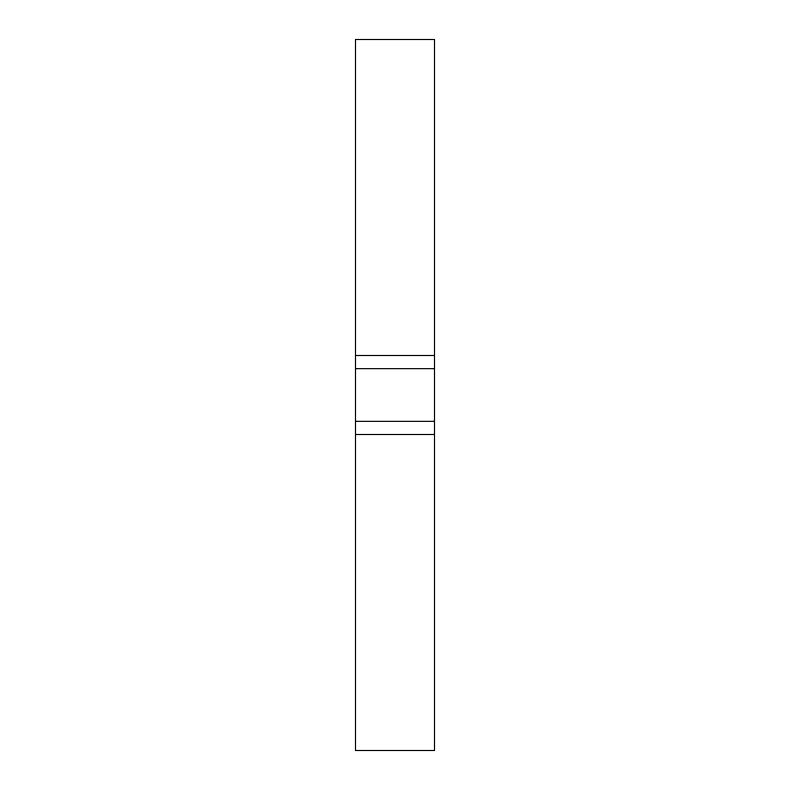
<?xml version="1.0" encoding="UTF-8"?>
<svg xmlns="http://www.w3.org/2000/svg" width="790" height="790" viewBox="0 0 790 790"><rect width="100%" height="100%" fill="white"/><g stroke="black" fill="none" stroke-linecap="round" stroke-linejoin="round"><path stroke-width="1.19" d="M355.5 355.5L434.5 355.5M355.5 368.663L434.5 368.663M355.5 421.337L434.5 421.337M355.5 434.5L434.5 434.5M434.5 39.5L355.5 39.5L355.5 750.5L434.5 750.5L434.5 39.5"/></g></svg>
